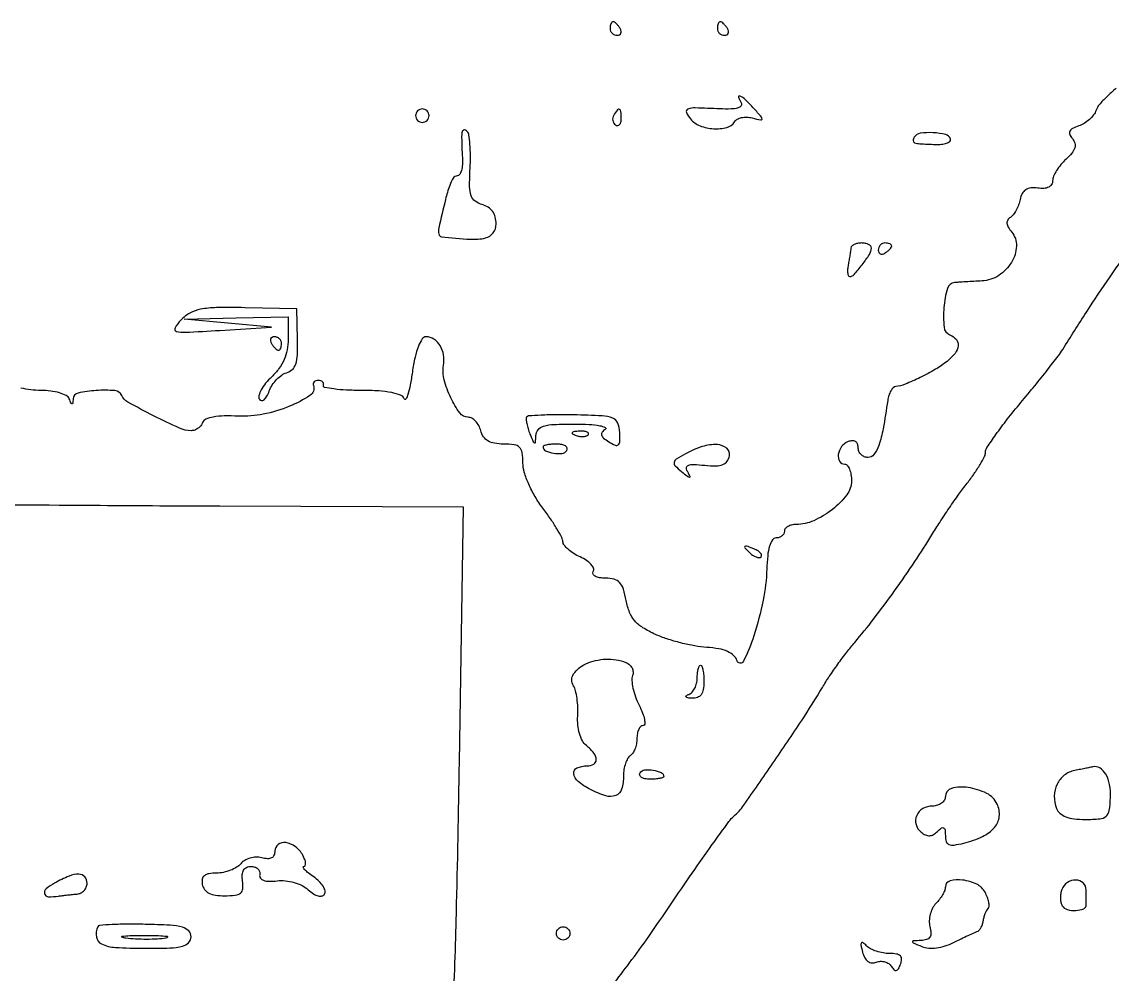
# Model space of a CAD drawing. Extents: x 0 to 5034, y 0 to 2560.
# Drawn here: x 3589.3 to 3751.9, y 1264.9 to 1407 of the extents above; entities that cross this region are included whole.
import ezdxf

# ---------------------------------------------------------------- set-up
doc = ezdxf.new("R2010")
doc.units = 0

msp = doc.modelspace()

# ---------------------------------------------------------------- linework, layer by layer
for points in [[(3677, 1406, 0.105053), (3677.081062, 1405.618444, 0.099167), (3677.311086, 1405.29375, 0.09642), (3677.654762, 1405.076123, 0.093332), (3678.059017, 1405, 0.108972), (3678.413961, 1405.078288, 0.182303), (3678.6254, 1405.29375, 0.161196), (3678.656512, 1405.6179, 0.082592), (3678.5, 1406, 0.029505), (3678.231006, 1406.382774, 0.035638), (3677.933975, 1406.70625, 0.038439), (3677.65171, 1406.934461, 0.151918), (3677.440983, 1407, 0.210953), (3677.272352, 1406.92554, 0.081139), (3677.129539, 1406.70625, 0.061769), (3677.032345, 1406.382849, 0.042167)], [(3693, 1406, 0.105053), (3693.081062, 1405.618444, 0.099167), (3693.311086, 1405.29375, 0.09642), (3693.654762, 1405.076123, 0.093332), (3694.059017, 1405, 0.108972), (3694.413961, 1405.078288, 0.182303), (3694.6254, 1405.29375, 0.161196), (3694.656512, 1405.6179, 0.082592), (3694.5, 1406, 0.029505), (3694.231006, 1406.382774, 0.035638), (3693.933975, 1406.70625, 0.038439), (3693.65171, 1406.934461, 0.151918), (3693.440983, 1407, 0.210953), (3693.272352, 1406.92554, 0.081139), (3693.129539, 1406.70625, 0.061769), (3693.032345, 1406.382849, 0.042167)], [(3696.552224, 1394.915499, -0.301249), (3696.538192, 1394.471998, -0.171182), (3696.081764, 1394.149663, -0.063372), (3695.033666, 1393.992082, -0.017402), (3693.361241, 1394.012391, 0.00458), (3689.707375, 1394.150513, 0.090856), (3688.60465, 1393.98093, 0.436606), (3688.390079, 1393.492165, 0.070888), (3689, 1392.5, 0.128844), (3690.410632, 1391.489107, 0.075796), (3692.450666, 1391.045285, 0.080268), (3694.404246, 1391.235926, 0.192255), (3695.553842, 1392.087118, -0.133099), (3695.95719, 1392.464824, -0.069189), (3696.609741, 1392.702859, -0.061065), (3697.398031, 1392.773714, -0.055919), (3698.204906, 1392.656667, 0.009114), (3699.462988, 1392.352058, 0.43085), (3699.658657, 1392.484294, 0.223866), (3699.569978, 1392.795481, 0.00437), (3698.437059, 1394.069549, 0.014801), (3697.165858, 1395.393265, 0.088773), (3696.380106, 1395.929619, 0.646445), (3696.173169, 1395.74596, 0.062771)], [(3648, 1393, 0.099038), (3648.076342, 1392.618362, 0.097945), (3648.29375, 1392.29375, 0.097945), (3648.618362, 1392.076342, 0.099038), (3649, 1392, 0.099038), (3649.381638, 1392.076342, 0.097945), (3649.70625, 1392.29375, 0.097945), (3649.923658, 1392.618362, 0.099038), (3650, 1393, 0.099038), (3649.923658, 1393.381638, 0.097945), (3649.70625, 1393.70625, 0.097945), (3649.381638, 1393.923658, 0.099038), (3649, 1394, 0.099038), (3648.618362, 1393.923658, 0.097945), (3648.29375, 1393.70625, 0.097945), (3648.076342, 1393.381638, 0.099038)], [(3677.542705, 1393.069098, 0.090093), (3677.387618, 1392.673795, 0.095385), (3677.385962, 1392.257398, 0.099739), (3677.536973, 1391.88478, 0.108766), (3677.817021, 1391.613087, 0.158515), (3678.139071, 1391.534562, 0.191218), (3678.417083, 1391.669932, 0.126631), (3678.605052, 1392.024148, 0.059057), (3678.666667, 1392.543989, 0.019984), (3678.623697, 1393.618676, 0.269722), (3678.40792, 1393.929499, 0.350126), (3678.086603, 1393.852054, 0.02679)], [(3654.894037, 1390.416667, 0.028349), (3654.863657, 1389.89706, 0.005568), (3654.872467, 1388.961458, 0.00589), (3654.907765, 1387.870058, 0.005433), (3654.969404, 1386.75, -0.032741), (3654.969808, 1385.696417, -0.051949), (3654.818297, 1384.807812, -0.069365), (3654.551904, 1384.196888, -0.260967), (3654.200366, 1384, 0.257648), (3653.607788, 1383.672935, 0.055654), (3653.078895, 1382.580684, 0.025333), (3652.462013, 1380.506663, 0.003744), (3651.461047, 1376.25, 0.050008), (3651.400978, 1375.766228, 0.075554), (3651.454736, 1375.345939, 0.102473), (3651.608445, 1375.052324, 0.196309), (3651.838484, 1374.927666, 0.012259), (3656.160581, 1374.562027, 0.072739), (3658.413873, 1374.754794, 0.17669), (3659.556268, 1375.503797, 0.161623), (3660.000598, 1376.84362, 0.063955), (3659.866475, 1377.885797, 0.091817), (3659.471899, 1378.726438, 0.096362), (3658.819763, 1379.342173, 0.077351), (3657.932981, 1379.727777, -0.093384), (3656.862584, 1380.234325, -0.155792), (3656.277771, 1381.030602, -0.081143), (3656.051995, 1382.40831, -0.013383), (3656.122983, 1385.110822, 0.013889), (3656.171098, 1387.015898, 0.018896), (3656.101816, 1388.733531, 0.016017), (3655.947575, 1390.128358, 0.162209), (3655.690002, 1390.643332, 0.081244), (3655.418297, 1390.838647, 0.186767), (3655.171562, 1390.861374, 0.202401), (3654.987403, 1390.713416, 0.095155)], [(3722.367878, 1389.786222, 0.128551), (3722.209012, 1389.268761, 0.331154), (3722.41636, 1388.963984, 0.069297), (3723.180848, 1388.812633, 0.004275), (3725.5, 1388.7, 0.033462), (3726.440512, 1388.725326, 0.060493), (3727.192187, 1388.889205, 0.094945), (3727.651489, 1389.155131, 0.290834), (3727.75, 1389.484527, 0.26794), (3727.052136, 1390.163613, 0.048083), (3725.186312, 1390.449591, 0.04802), (3723.270156, 1390.372963, 0.223957)], [(3712.923489, 1373.25, -0.012203), (3712.872658, 1372.848937, -0.003168), (3712.771045, 1372.20625, -0.003219), (3712.645835, 1371.475, -0.003281), (3712.511973, 1370.75, 0.028904), (3712.423351, 1370.07919, 0.049169), (3712.437312, 1369.514062, 0.068396), (3712.54065, 1369.124881, 0.302414), (3712.728241, 1369, 0.213907), (3713.397461, 1369.30003, 0.019132), (3714.598205, 1370.756035, 0.022442), (3715.674714, 1372.307897, 0.13054), (3715.968197, 1373.25, 0.19539), (3715.865807, 1373.536226, 0.092528), (3715.550033, 1373.779687, 0.070051), (3715.07177, 1373.944789, 0.048169), (3714.5, 1374, 0.04767), (3713.920381, 1373.944613, 0.063463), (3713.41815, 1373.779687, 0.078959), (3713.064382, 1373.536811, 0.179364)], [(3717, 1372.940983, 0.108972), (3717.078288, 1372.586039, 0.182303), (3717.29375, 1372.3746, 0.161196), (3717.6179, 1372.343488, 0.082592), (3718, 1372.5, 0.029505), (3718.382774, 1372.768994, 0.035638), (3718.70625, 1373.066025, 0.038439), (3718.934461, 1373.34829, 0.151918), (3719, 1373.559017, 0.210953), (3718.92554, 1373.727648, 0.081139), (3718.70625, 1373.870461, 0.061769), (3718.382849, 1373.967655, 0.042167), (3718, 1374, 0.105053), (3717.618444, 1373.918938, 0.099167), (3717.29375, 1373.688914, 0.09642), (3717.076123, 1373.345238, 0.093332)], [(3612.994661, 1362.5, 0.055893), (3612.113072, 1361.324544, 0.496896), (3612.323989, 1360.812151, 0.077264), (3613.612473, 1360.677976, 0.002527), (3618.806033, 1360.966601), (3626.5, 1361.433201), (3620, 1362.044002), (3613.5, 1362.654802), (3621.25, 1362.827401), (3629, 1363), (3629, 1359.674314, -0.047669), (3628.846166, 1358.064395, -0.055502), (3628.39001, 1356.597155, -0.055127), (3627.619007, 1355.258204, -0.046035), (3626.53082, 1354.028954, 0.03286), (3625.631773, 1353.065655, 0.045889), (3624.973159, 1352.089412, 0.054706), (3624.620249, 1351.236899, 0.212295), (3624.695502, 1350.683671, 0.245136), (3625.008419, 1350.497614, 0.191185), (3625.389325, 1350.624762, 0.091405), (3625.800985, 1351.125058, 0.037991), (3626.167348, 1351.923347, -0.054624), (3626.617324, 1352.82374, -0.046827), (3627.272453, 1353.657186, -0.049152), (3628.022327, 1354.305396, -0.090056), (3628.752666, 1354.644736, 0.128804), (3629.593103, 1355.116529, 0.122723), (3630.112889, 1355.947728, 0.068405), (3630.362209, 1357.333362, 0.016994), (3630.379407, 1359.643434), (3630.258814, 1364.186029), (3622.568035, 1364.343014, 0.008954), (3618.322482, 1364.353637, 0.043723), (3615.934667, 1364.10731, 0.077367), (3614.331608, 1363.531912, 0.079312)], [(3626.5, 1359, 0.029505), (3626.768994, 1358.617226, 0.035638), (3627.066025, 1358.29375, 0.038439), (3627.34829, 1358.065539, 0.151918), (3627.559017, 1358, 0.210953), (3627.727648, 1358.07446, 0.081139), (3627.870461, 1358.29375, 0.061769), (3627.967655, 1358.617151, 0.042167), (3628, 1359, 0.105053), (3627.918938, 1359.381556, 0.099167), (3627.688914, 1359.70625, 0.09642), (3627.345238, 1359.923877, 0.093332), (3626.940983, 1360, 0.108972), (3626.586039, 1359.921712, 0.182303), (3626.3746, 1359.70625, 0.161196), (3626.343488, 1359.3821, 0.082592)], [(3664.528887, 1348, 0.156438), (3664.46674, 1347.690284, 0.023762), (3664.568456, 1347.059375, 0.024675), (3664.767148, 1346.302423, 0.019113), (3665.054847, 1345.5, 0.005424), (3665.530714, 1344.353195, 0.225794), (3665.726084, 1344.180983, 0.473075), (3665.870646, 1344.281036, 0.010373), (3665.929715, 1345.25, -0.161826), (3666.262564, 1346.131585, -0.150945), (3667.065975, 1346.668684, -0.062939), (3668.641961, 1346.929402, -0.010225), (3671.75, 1346.984687, -0.012573), (3673.877014, 1346.925523, -0.029541), (3675.455467, 1346.747964, -0.066112), (3676.270694, 1346.492999, -0.59276), (3676.289889, 1346.200323, 0.085136), (3675.824344, 1345.778649, 0.23996), (3675.742174, 1345.360261, 0.152452), (3676.040317, 1344.90486, 0.03259), (3676.817193, 1344.346237, 0.033705), (3677.766668, 1343.838745, 0.289905), (3678.221466, 1343.903235, 0.210932), (3678.452944, 1344.382641, 0.019454), (3678.446403, 1345.733045, 0.085684), (3678.13861, 1347.144559, 0.208196), (3677.392541, 1347.874719, 0.079263), (3675.810742, 1348.205092, 0.006474), (3671.572854, 1348.352443, 0.006993), (3668.959595, 1348.372881, 0.010957), (3666.712985, 1348.30978, 0.005267), (3664.837032, 1348.196094, 0.253038)], [(3671.8125, 1345.316886, 0.051402), (3672.359369, 1345.160852, 0.05415), (3672.916927, 1345.123424, 0.060344), (3673.402231, 1345.202593, 0.126455), (3673.729167, 1345.395833, 0.296942), (3673.77538, 1345.614691, 0.208169), (3673.592839, 1345.799335, 0.077125), (3673.112848, 1345.910055, 0.028489), (3672.416667, 1345.921053, 0.018894), (3671.670344, 1345.862007, 0.168741), (3671.37858, 1345.720685, 0.470617), (3671.395823, 1345.538436, 0.054073)], [(3667, 1343.606989, 0.291414), (3667.381399, 1343.008169, 0.069655), (3668.563391, 1342.645818, 0.0667), (3669.844913, 1342.613548, 0.231296), (3670.526992, 1343.043674, 0.214542), (3670.57458, 1343.405148, 0.177225), (3670.339579, 1343.719079, 0.099152), (3669.806756, 1343.931736, 0.045552), (3669.059017, 1344, 0.017964), (3668.269748, 1343.971635, 0.029198), (3667.604836, 1343.884553, 0.029196), (3667.112513, 1343.760424, 0.327354)], [(3688.223397, 1342.546475, 0.01606), (3686.877385, 1341.745578, 0.201287), (3686.547669, 1341.268427, 0.253977), (3686.698051, 1340.764552, 0.025416), (3687.665355, 1339.894523, 0.005633), (3688.576288, 1339.172214, 0.150242), (3688.86288, 1339.064046, 0.581267), (3688.941824, 1339.184441, 0.017285), (3688.579042, 1339.837211, -0.130282), (3688.401296, 1340.449082, -0.314747), (3688.6488, 1340.821749, -0.104407), (3689.447801, 1340.956127, -0.014739), (3691.121888, 1340.837211, 0.02512), (3692.790035, 1340.753467, 0.091737), (3693.827349, 1340.945477, 0.147245), (3694.457212, 1341.432686, 0.107649), (3694.808129, 1342.25, 0.276726), (3694.395339, 1343.384853, 0.16061), (3692.995209, 1343.91746, 0.087385), (3690.744554, 1343.624741, 0.050284)], [(3697.733333, 1327.875912, 0.043285), (3698.246577, 1327.441312, 0.063152), (3698.768815, 1327.162781, 0.082976), (3699.220211, 1327.072099, 0.20742), (3699.526461, 1327.193128, 0.278911), (3699.59249, 1327.461316, 0.120343), (3699.395085, 1327.789051, 0.070189), (3698.940734, 1328.133723, 0.036269), (3698.293128, 1328.435707, 0.008399), (3697.336218, 1328.78179, 0.286372), (3697.111181, 1328.729672, 0.400052), (3697.106486, 1328.536448, 0.011214)], [(3679.35507, 1311.417241, -0.089615), (3679.894674, 1311.089991, -0.095222), (3680.272168, 1310.600585, -0.099815), (3680.42999, 1310.026256, -0.109335), (3680.344541, 1309.455477, 0.11373), (3680.241205, 1308.721767, 0.033301), (3680.416041, 1307.589073, 0.031577), (3680.789949, 1306.302616, 0.029196), (3681.331039, 1305.038236, -0.023083), (3681.846893, 1303.872407, -0.0445), (3682.130246, 1302.892482, -0.069795), (3682.165907, 1302.222498, -0.389189), (3681.923355, 1302, 0.198921), (3681.570574, 1301.853867, 0.085541), (3681.271236, 1301.429836, 0.065523), (3681.067912, 1300.801962, 0.04561), (3681, 1300.059017, -0.046881), (3680.925923, 1299.270704, -0.046318), (3680.70625, 1298.50665, -0.050262), (3680.383556, 1297.876024, -0.111412), (3680, 1297.5, 0.128561), (3679.615613, 1297.096789, 0.04604), (3679.29375, 1296.363811, 0.041947), (3679.073871, 1295.457084, 0.038534), (3679, 1294.5, -0.071705), (3678.715438, 1292.525943, -0.230056), (3677.845128, 1291.570058, -0.175096), (3676.34885, 1291.520209, -0.040992), (3673.996672, 1292.501721, -0.053522), (3672.229999, 1293.669802, -0.191077), (3671.590086, 1294.835437, -0.329576), (3672.065125, 1295.680186, -0.105842), (3673.559017, 1296, 0.125334), (3674.564404, 1296.25604, 0.281839), (3674.942116, 1296.911713, 0.163108), (3674.584841, 1297.889989, 0.051181), (3673.478142, 1299.01814, -0.096786), (3672.888774, 1299.739405, -0.050899), (3672.446542, 1300.813973, -0.04628), (3672.192634, 1302.091363, -0.042767), (3672.168245, 1303.428484, 0.026322), (3672.187316, 1304.733486, 0.02524), (3672.070347, 1306.051892, 0.026096), (3671.847777, 1307.202128, 0.07772), (3671.537328, 1307.939603, -0.29334), (3671.56744, 1309.70073, -0.142063), (3673.362437, 1311.215065, -0.095578), (3676.369822, 1311.912807, -0.101296)], [(3691, 1308.5, -0.043691), (3690.900702, 1307.365807, -0.113288), (3690.582895, 1306.614681, -0.149605), (3690.034918, 1306.199913, -0.09932), (3689.25, 1306.078947, -0.021021), (3688.583427, 1306.137165, -0.185333), (3688.327933, 1306.275306, -0.449116), (3688.351958, 1306.45138, -0.051902), (3688.75, 1306.662281, 0.113869), (3689.228318, 1306.996792, 0.064373), (3689.632812, 1307.581524, 0.059088), (3689.90689, 1308.312853, 0.060204), (3690, 1309.083333, -0.024639), (3690.036217, 1309.817835, -0.039181), (3690.146875, 1310.436979, -0.046453), (3690.306674, 1310.877452, -0.290245), (3690.5, 1311, -0.322437), (3690.694909, 1310.859725, -0.031449), (3690.853125, 1310.265625, -0.03053), (3690.963898, 1309.458277, -0.01883)], [(3685, 1294.393011, -0.327354), (3684.887487, 1294.239576, -0.029196), (3684.395164, 1294.115447, -0.029198), (3683.730252, 1294.028365, -0.017964), (3682.940983, 1294, -0.045552), (3682.193244, 1294.068264, -0.099152), (3681.660421, 1294.280921, -0.177225), (3681.42542, 1294.594852, -0.214542), (3681.473008, 1294.956326, -0.231296), (3682.155087, 1295.386452, -0.0667), (3683.436609, 1295.354182, -0.069655), (3684.618601, 1294.991831, -0.291414)], [(3746.297279, 1295.300463, 0.118514), (3744.743443, 1294.592575, 0.115609), (3743.664205, 1293.25029, 0.108814), (3743.253289, 1291.497071, 0.09525), (3743.584314, 1289.640877, 0.12506), (3744.093212, 1288.920814, 0.085337), (3744.95876, 1288.406125, 0.062268), (3746.204131, 1288.098942, 0.029529), (3747.856989, 1288.00228, 0.020621), (3750.044028, 1288.093888, 0.158402), (3750.978431, 1288.485966, 0.179053), (3751.443786, 1289.327837, 0.027904), (3751.626806, 1291.25228, 0.053925), (3751.493148, 1293.19414, 0.085896), (3750.927148, 1294.755168, 0.122654), (3750.045759, 1295.676402, 0.202866), (3749, 1295.848505, -0.008305), (3748.69093, 1295.779203, -0.000977), (3747.999826, 1295.637659, -0.00117), (3747.177322, 1295.472879, -0.000958)], [(3727, 1291.428911, -0.131531), (3726.85413, 1290.883997, -0.100609), (3726.443928, 1290.419743, -0.088137), (3725.83031, 1290.107452, -0.073871), (3725.106989, 1290, 0.130556), (3723.658598, 1289.61525, 0.160259), (3722.72623, 1288.581116, 0.173356), (3722.630209, 1287.260439, 0.153015), (3723.383235, 1286.096907, 0.064337), (3724.028061, 1285.688826, 0.122526), (3724.626797, 1285.572502, 0.121451), (3725.213842, 1285.750027, 0.062586), (3725.823794, 1286.223794, -0.034282), (3726.415684, 1286.739643, -0.293386), (3726.75, 1286.765627, -0.247651), (3726.953536, 1286.463, -0.026641), (3727, 1285.591592, 0.074988), (3727.133294, 1284.707819, 0.224668), (3727.53529, 1284.268785, 0.135642), (3728.300138, 1284.178287, 0.023181), (3729.75, 1284.469503, 0.047495), (3732.561725, 1285.462509, 0.107959), (3734.346847, 1286.818145, 0.153654), (3735.043814, 1288.460701, 0.135572), (3734.722343, 1290.29894, 0.167611), (3733.164018, 1291.890762, 0.079819), (3730.395376, 1292.761162, 0.100494), (3727.92398, 1292.625044, 0.341257)], [(3627, 1283.294885, -0.100158), (3626.871823, 1282.661431, -0.175375), (3626.512812, 1282.273359, -0.134047), (3625.905658, 1282.143598, -0.049998), (3625.036768, 1282.280134, 0.07314), (3624.199698, 1282.37238, 0.059932), (3623.309716, 1282.232421, 0.061545), (3622.503514, 1281.892856, 0.089361), (3621.914323, 1281.396765, -0.08354), (3621.293127, 1280.861339, -0.043907), (3620.375683, 1280.4103, -0.042077), (3619.327661, 1280.103182, -0.050282), (3618.304231, 1280, 0.039401), (3617.170441, 1279.910517, 0.130119), (3616.490739, 1279.609988, 0.181149), (3616.176296, 1279.082188, 0.092548), (3616.180742, 1278.3, 0.118045), (3616.518508, 1277.554201, 0.110444), (3617.164469, 1277.020479, 0.081362), (3618.151856, 1276.706173, 0.037271), (3619.504066, 1276.609589, 0.025899), (3621.104308, 1276.697671, 0.146029), (3621.884757, 1277.024684, 0.202483), (3622.219868, 1277.661451, 0.056748), (3622.187142, 1278.809589, -0.049063), (3622.145074, 1279.768891, -0.116612), (3622.345556, 1280.44966, -0.154312), (3622.782788, 1280.853741, -0.110396), (3623.437142, 1281, -0.080446), (3624.015201, 1280.906389, -0.10928), (3624.467473, 1280.636026, -0.125613), (3624.722747, 1280.232805, -0.129103), (3624.75, 1279.760941, 0.19994), (3624.849242, 1279.260006, 0.161071), (3625.286202, 1278.920081, 0.084838), (3626.112532, 1278.776133, 0.029055), (3627.330521, 1278.843058, -0.053176), (3628.57565, 1278.851443, -0.044591), (3629.873342, 1278.6037, -0.045863), (3631.062538, 1278.14324, -0.068727), (3631.981243, 1277.516975, 0.038274), (3632.769009, 1276.906781, 0.080574), (3633.472963, 1276.590944, 0.126522), (3634.0324, 1276.585778, 0.196146), (3634.417452, 1276.866435, 0.207875), (3634.489279, 1277.36296, 0.074623), (3634.194732, 1278.031093, 0.058238), (3633.606276, 1278.75799, 0.040749), (3632.794224, 1279.431578, -0.015169), (3631.986332, 1280.034784, -0.036792), (3631.439596, 1280.539276, -0.092178), (3631.233846, 1280.861567, -0.531827), (3631.327184, 1281, 0.29777), (3631.541322, 1281.139935, 0.128556), (3631.597215, 1281.491992, 0.069388), (3631.466855, 1282.032134, 0.033722), (3631.162077, 1282.674868, 0.103347), (3630.064898, 1283.935541, 0.125854), (3628.626779, 1284.540641, 0.197144), (3627.490772, 1284.260936, 0.239446)], [(3594.161544, 1278.515638, 0.046582), (3592.871452, 1277.639401, 0.302057), (3592.654701, 1276.924502, 0.318628), (3593.226533, 1276.479254, 0.048889), (3594.75, 1276.560134, -0.006079), (3595.336, 1276.641867, -0.003106), (3596.073438, 1276.730946, -0.003085), (3596.834624, 1276.813344, -0.004629), (3597.5, 1276.875, 0.096336), (3598.072668, 1277.036714, 0.089759), (3598.559375, 1277.403906, 0.089893), (3598.885982, 1277.917841, 0.097006), (3599, 1278.5, 0.181404), (3598.645133, 1279.445927, 0.215694), (3597.784933, 1279.838466, 0.099394), (3596.304224, 1279.546156, 0.02763)], [(3727, 1277.928571, -0.094572), (3726.902793, 1277.41924, -0.034936), (3726.585524, 1276.757399, -0.033104), (3726.128974, 1276.06515, -0.034058), (3725.589019, 1275.446162, 0.078623), (3725.08821, 1274.757084, 0.054902), (3724.7475, 1273.85699, 0.05441), (3724.608398, 1272.893974, 0.072758), (3724.705651, 1272.017591, -0.04979), (3724.856726, 1271.058787, -0.158057), (3724.693923, 1270.43866, -0.176979), (3724.214722, 1270.074211, -0.065655), (3723.366631, 1269.929715, 0.005344), (3722.195505, 1269.873077, 0.441639), (3722.09363, 1269.747103, 0.261728), (3722.225189, 1269.578881, 0.003446), (3723.5, 1269.057502, 0.074888), (3724.514892, 1268.817901, 0.051622), (3725.697803, 1268.842521, 0.046984), (3726.967092, 1269.123508, 0.039645), (3728.239522, 1269.648049, -0.003858), (3729.342549, 1270.198038, -0.004601), (3730.391254, 1270.69897, -0.003994), (3731.28213, 1271.105854, -0.029723), (3731.717577, 1271.270262, 0.127679), (3732.014911, 1271.454845, 0.05613), (3732.297008, 1271.826619, 0.050443), (3732.522954, 1272.311381, 0.047443), (3732.65302, 1272.841631, -0.029716), (3732.768132, 1273.39487, -0.027175), (3732.950669, 1273.94774, -0.028203), (3733.168556, 1274.423307, -0.074986), (3733.389781, 1274.723114, 0.195965), (3733.530334, 1275.057068, 0.050076), (3733.477301, 1275.653261, 0.04335), (3733.272896, 1276.376524, 0.032341), (3732.929632, 1277.131483, 0.158791), (3731.683867, 1278.326113, 0.079133), (3729.567543, 1278.961247, 0.099803), (3727.696705, 1278.838862, 0.338765)], [(3744.380002, 1277.547887, 0.05124), (3744.210642, 1276.921389, 0.044102), (3744.160532, 1276.240679, 0.046313), (3744.228483, 1275.609375, 0.088679), (3744.415358, 1275.136954, 0.189217), (3745.181734, 1274.562519, 0.07962), (3746.483541, 1274.418351, 0.091335), (3747.637743, 1274.689542, 0.308744), (3748.027494, 1275.312672, -0.005337), (3748.01687, 1275.675083, -0.001516), (3748.008076, 1276.238723, -0.001527), (3748.002019, 1276.875307, -0.001616), (3748, 1277.5, 0.208488), (3747.552161, 1278.52733, 0.185948), (3746.465332, 1278.962588, 0.153576), (3745.200947, 1278.583154, 0.153201)], [(3600.58889, 1272, 0.142704), (3600.387311, 1270.442406, 0.249951), (3601.148608, 1269.429784, 0.094645), (3603.231605, 1268.903346, 0.014706), (3607.5, 1268.777778, 0.007496), (3611.363986, 1268.835709, 0.052558), (3613.228504, 1269.088963, 0.141697), (3614.146873, 1269.616667, 0.194326), (3614.5, 1270.490951, 0.192961), (3614.14918, 1271.366147, 0.136563), (3613.229353, 1271.913621, 0.052915), (3611.382432, 1272.211104, 0.008091), (3607.653755, 1272.352062, 0.006897), (3605.013633, 1272.372687, 0.010953), (3602.754375, 1272.309668, 0.005058), (3600.867459, 1272.196491, 0.279068)], [(3671, 1271, -0.099038), (3670.923658, 1270.618362, -0.097945), (3670.70625, 1270.29375, -0.097945), (3670.381638, 1270.076342, -0.099038), (3670, 1270, -0.099038), (3669.618362, 1270.076342, -0.097945), (3669.29375, 1270.29375, -0.097945), (3669.076342, 1270.618362, -0.099038), (3669, 1271, -0.099038), (3669.076342, 1271.381638, -0.097945), (3669.29375, 1271.70625, -0.097945), (3669.618362, 1271.923658, -0.099038), (3670, 1272, -0.099038), (3670.381638, 1271.923658, -0.097945), (3670.70625, 1271.70625, -0.097945), (3670.923658, 1271.381638, -0.099038)], [(3610.767909, 1270.285474, -0.024559), (3609.487453, 1270.154945, -0.012695), (3607.878422, 1270.111345, -0.01259), (3606.218327, 1270.150328, -0.018638), (3604.767909, 1270.275269, -0.069146), (3604.205163, 1270.425738, -0.756877), (3604.222448, 1270.564056, -0.031761), (3605.352754, 1270.662864, -0.005499), (3607.5, 1270.690131, -0.005888), (3609.655786, 1270.668409, -0.025342), (3610.934948, 1270.575472, -0.556092), (3611.000181, 1270.434198, -0.212532)], [(3714.654486, 1268.213247, 0.056066), (3714.982425, 1267.362175, 0.11517), (3715.444946, 1266.823124, 0.142982), (3716.025532, 1266.612317, 0.108083), (3716.699461, 1266.714914, -0.083689), (3717.330695, 1266.84249, -0.078525), (3717.983747, 1266.760897, -0.08163), (3718.557882, 1266.48785, -0.102962), (3718.961761, 1266.061871, 0.051762), (3719.35865, 1265.547312, 0.272409), (3719.688103, 1265.453131, 0.208146), (3719.997576, 1265.695253, 0.032527), (3720.329452, 1266.416154, 0.08061), (3720.4836, 1267.155544, 0.216748), (3720.287868, 1267.642438, 0.154037), (3719.72035, 1267.920795, 0.037601), (3718.668615, 1268, -0.044179), (3717.716083, 1268.084329, -0.036731), (3716.730341, 1268.336065, -0.038198), (3715.856893, 1268.705168, -0.077459), (3715.25595, 1269.14405, 0.03159), (3714.711126, 1269.624061, 0.439453), (3714.480466, 1269.5847, 0.196973), (3714.415174, 1269.235259, 0.012883)]]:
    msp.add_lwpolyline(points, format="xyb", close=True)
for points in [[(3752.493819, 1397.083371, 0.021942), (3751.069529, 1395.813966, 0.021994), (3749.957674, 1394.632318, 0.09537), (3749.480861, 1393.801152, -0.078664), (3749.111167, 1393.104146, -0.047941), (3748.48106, 1392.414737, -0.046718), (3747.70512, 1391.835646, -0.060181), (3746.896198, 1391.467055, 0.038117), (3745.984966, 1391.099363, 0.162992), (3745.575084, 1390.691548, 0.21984), (3745.559335, 1390.199378, 0.073109), (3745.943819, 1389.567694, -0.104255), (3746.308298, 1388.876002, -0.145115), (3746.300636, 1388.180228, -0.100544), (3745.883353, 1387.41575, -0.033806), (3744.996469, 1386.496804, 0.03497), (3744.232486, 1385.701512, 0.034928), (3743.586463, 1384.807204, 0.037123), (3743.137553, 1383.948172, 0.102187), (3743, 1383.282154, -0.139268), (3742.84056, 1382.720833, -0.140924), (3742.410393, 1382.330191, -0.101215), (3741.709136, 1382.14699, -0.048404), (3740.77465, 1382.187142, 0.056841), (3739.734914, 1382.214299, 0.121953), (3738.980969, 1381.955925, 0.131182), (3738.46888, 1381.391775, 0.07098), (3738.158968, 1380.5, -0.040231), (3737.930618, 1379.684945, -0.036596), (3737.568979, 1378.889576, -0.038579), (3737.137024, 1378.225966, -0.088905), (3736.69862, 1377.826215, 0.114532), (3736.304929, 1377.428852, 0.16169), (3736.191169, 1376.947513, 0.111688), (3736.381014, 1376.356843, 0.039845), (3736.893718, 1375.628062, -0.185071), (3737.602012, 1373.537881, -0.126995), (3736.87368, 1371.114146, -0.113566), (3734.962852, 1369.146371, -0.130973), (3732.480956, 1368.341893, 0.000938), (3731.256046, 1368.274619, 0.00096), (3730.040606, 1368.203236, 0.00093), (3728.985499, 1368.137268, 0.004023), (3728.359406, 1368.091893, 0.313787), (3727.303888, 1367.223383, 0.047141), (3726.785256, 1364.372674, 0.046637), (3726.807105, 1361.442822, 0.283154), (3727.688684, 1360.289222, -0.12707), (3728.644204, 1359.60823, -0.205069), (3728.929524, 1358.666858, -0.142185), (3728.459837, 1357.532995, -0.055759), (3727.25, 1356.326057, -0.036369), (3725.556148, 1355.167002, -0.018169), (3723.264846, 1353.941751, -0.016688), (3721.005448, 1352.929122, -0.074038), (3719.595329, 1352.583794, 0.178127), (3719.227765, 1352.408539, 0.06352), (3718.872017, 1351.937115, 0.053099), (3718.579997, 1351.271588, 0.041204), (3718.403379, 1350.5, -0.008969), (3717.718267, 1346.270847, -0.038863), (3717.07434, 1343.812982, -0.076401), (3716.355057, 1342.452762, -0.237276), (3715.454687, 1342, -0.100016), (3714.899543, 1342.112169, -0.098169), (3714.427314, 1342.431406, -0.097711), (3714.111003, 1342.908115, -0.098069), (3714, 1343.468615, 0.094119), (3713.893789, 1344.027855, 0.166113), (3713.592642, 1344.382077, 0.151899), (3713.114961, 1344.496694, 0.075244), (3712.5, 1344.361626, 0.141983), (3711.527044, 1343.6243, 0.12377), (3711.035128, 1342.440871, 0.17433), (3711.237318, 1341.430662, 0.26283), (3712, 1341, -0.227409), (3712.382972, 1340.816319, -0.074609), (3712.70625, 1340.261307, -0.0568), (3712.926897, 1339.448299, -0.037902), (3713, 1338.485302, -0.164751), (3712.303049, 1336.427554, -0.063016), (3710.150823, 1334.247627, -0.061033), (3707.37628, 1332.569321, -0.105377), (3704.75, 1332.003738, 0.055183), (3704.080565, 1331.928182, 0.074666), (3703.514062, 1331.707348, 0.094024), (3703.134005, 1331.381831, 0.170382), (3703, 1331, -0.123997), (3702.903821, 1330.618135, -0.100238), (3702.632812, 1330.291957, -0.09017), (3702.227506, 1330.071663, -0.078441), (3701.75, 1329.993896, 0.253797), (3701.209091, 1329.697003, 0.070545), (3700.791009, 1328.787461, 0.046114), (3700.501772, 1327.344624, 0.019338), (3700.368998, 1325.366143, -0.043625), (3699.827325, 1320.698516, -0.027461), (3698.427755, 1315.386879, -0.036751), (3696.891847, 1311.607586, -0.664045), (3695.94189, 1311.665658, 0.121406), (3695.423857, 1312.458073, 0.083573), (3694.524467, 1313.051715, 0.06054), (3693.205995, 1313.453386, 0.027732), (3691.41791, 1313.667786, -0.029114), (3689.650504, 1313.88466, -0.01689), (3687.559481, 1314.339282, -0.016846), (3685.486926, 1314.938731, -0.027106), (3683.77263, 1315.60253, -0.031816), (3681.878736, 1316.606013, -0.076709), (3680.673141, 1317.629682, -0.085396), (3679.90788, 1318.896746, -0.04691), (3679.407085, 1320.643588, 0.029116), (3678.97549, 1322.379677, 0.110491), (3678.421477, 1323.342879, 0.144517), (3677.599595, 1323.837433, 0.063748), (3676.329692, 1324, -0.038163), (3675.421303, 1324.069434, -0.086518), (3674.77052, 1324.288846, -0.166627), (3674.470523, 1324.615564, -0.246345), (3674.497371, 1324.995747, 0.237156), (3674.538643, 1325.464256, 0.088752), (3674.181062, 1326.041143, 0.063271), (3673.490703, 1326.637532, 0.03967), (3672.556388, 1327.156262, -0.03242), (3671.575841, 1327.682228, -0.040059), (3670.742767, 1328.298916, -0.044519), (3670.154249, 1328.912552, -0.163945), (3669.97218, 1329.410515, 0.115724), (3669.807279, 1330.040649, 0.013124), (3669.079454, 1331.333855, 0.015321), (3668.112405, 1332.844222, 0.011898), (3666.97218, 1334.428139, -0.029821), (3665.820015, 1336.155979, -0.028435), (3664.861327, 1338.035683, -0.029874), (3664.20351, 1339.809925, -0.073964), (3664, 1341.178139, 0.035258), (3663.890989, 1342.722129, 0.165282), (3663.494551, 1343.505333, 0.16169), (3662.697292, 1343.894407, 0.033365), (3661.116631, 1344, -0.041839), (3659.762454, 1344.113512, -0.091163), (3658.786478, 1344.468756, -0.111474), (3658.122574, 1345.090898, -0.085218), (3657.710251, 1346, 0.059424), (3657.409684, 1346.764739, 0.064915), (3656.944456, 1347.4125, 0.073534), (3656.392724, 1347.850963, 0.131932), (3655.837731, 1348, -0.240587), (3654.587416, 1348.638582, -0.045336), (3653.236254, 1350.914349, -0.046755), (3652.25808, 1353.579701, -0.105751), (3652.156382, 1355.715756, 0.080859), (3652.159196, 1357.297687, 0.096189), (3651.64615, 1358.697201, 0.111898), (3650.72588, 1359.653822, 0.146509), (3649.569814, 1360, 0.24983), (3648.969829, 1359.680256, 0.054622), (3648.408356, 1358.608023, 0.039835), (3647.909962, 1356.959699, 0.018317), (3647.51387, 1354.75, -0.011258), (3647.195484, 1352.817093, -0.027126), (3646.850983, 1351.409375, -0.065193), (3646.542303, 1350.726328, -0.62293), (3646.301706, 1350.75, 0.214518), (3645.76341, 1351.292904, 0.043454), (3644.427206, 1351.677393, 0.033477), (3642.491007, 1351.923433, 0.014868), (3639.916667, 1352, -0.011923), (3637.665191, 1352.053698, -0.020977), (3635.811458, 1352.220313, -0.017587), (3634.420638, 1352.454418, -0.44976), (3634.25, 1352.75, 0.134046), (3634.265779, 1353.035323, 0.144529), (3634.132812, 1353.279687, 0.119977), (3633.863336, 1353.443642, 0.077096), (3633.5, 1353.5, 0.078549), (3633.137052, 1353.442628, 0.121252), (3632.868384, 1353.276098, 0.144305), (3632.736591, 1353.027794, 0.131521), (3632.754074, 1352.737779, -0.339479), (3632.239267, 1351.24838, -0.048984), (3629.203463, 1349.646345, -0.046655), (3625.278767, 1348.456169, -0.062145), (3621.566985, 1348.169555, 0.01796), (3619.444888, 1348.193219, 0.038742), (3617.820738, 1348.026634, 0.052099), (3616.700764, 1347.700017, 0.218685), (3616.233651, 1347.200954, -0.090486), (3615.981562, 1346.741944, -0.06992), (3615.562541, 1346.35278, -0.06904), (3615.046505, 1346.090004, -0.083477), (3614.511167, 1346, -0.107052), (3612.768274, 1346.377488, -0.010765), (3608.912759, 1348.230953, -0.008582), (3605.071413, 1350.264149, -0.163587), (3604.166667, 1351.25, 0.275428), (3603.136678, 1351.977639, 0.03662), (3600.35954, 1351.989605, 0.036813), (3597.65089, 1351.601015, 0.334622), (3596.921053, 1350.75, -0.011437), (3596.864758, 1350.096611, -0.382689), (3596.757018, 1350, -0.295955), (3596.617987, 1350.090194, -0.009076), (3596.337719, 1350.75, 0.181182), (3595.895846, 1351.23199, 0.045635), (3594.889726, 1351.632812, 0.040609), (3593.576516, 1351.908231, 0.0314), (3592.116667, 1352, -0.029815), (3590.603995, 1352.09028, -0.030951), (3589.131939, 1352.359832, -0.032558)], [(3677.378962, 1263.258103, 0.002432), (3679.897932, 1266.597189, 0.00713), (3682.764109, 1270.551595, 0.004494), (3686.002724, 1275.245749, -0.002553), (3689.262826, 1280.010524, -0.003681), (3692.199139, 1284.189308, -0.001951), (3694.722587, 1287.695887, -0.058483), (3695.459585, 1288.495749, 0.062179), (3696.902536, 1290.085117, 0.002598), (3701.279604, 1296.377773, 0.005031), (3705.581584, 1302.768315, 0.011487), (3708.66598, 1307.693869, -0.013197), (3709.687095, 1309.312183, -0.008035), (3710.973815, 1311.171568, -0.00805), (3712.309786, 1312.975256, -0.014093), (3713.480853, 1314.418095, 0.013502), (3716.303984, 1317.888015, 0.008388), (3719.435755, 1322.101336, 0.008331), (3722.469667, 1326.4816, 0.011932), (3725, 1330.470943, -0.008891), (3726.156684, 1332.319334, -0.005555), (3727.573438, 1334.44424, -0.005574), (3729.016582, 1336.50771, -0.01009), (3730.25, 1338.15868, 0.013963), (3731.303015, 1339.591181, 0.017593), (3732.192187, 1340.976024, 0.015842), (3732.849978, 1342.168963, 0.118611), (3733, 1342.792475, -0.147968), (3733.207606, 1343.478642, -0.007539), (3734.542188, 1345.418197, -0.011498), (3736.238641, 1347.693102, -0.008038), (3738.25, 1350.181237, 0.003077), (3740.333467, 1352.706903, 0.003749), (3742.251562, 1355.09786, 0.003158), (3743.836289, 1357.130151, 0.026189), (3744.5, 1358.092833, -0.006229), (3748.047519, 1363.705034, -0.007204), (3751.569575, 1368.958951, -0.007806), (3754.875159, 1373.58354, -0.014034)], [(3576.563002, 1335.040108, 0.00027), (3600.951295, 1334.862973, 0.000672), (3618.788942, 1334.767045), (3655.077884, 1334.6207), (3654.47752, 1296.56035, -0.001931), (3654.034, 1273.975179, -0.006428), (3653.494546, 1259.1424, -0.008812)]]:
    msp.add_lwpolyline(points, format="xyb")

doc.saveas('drawing.dxf')
